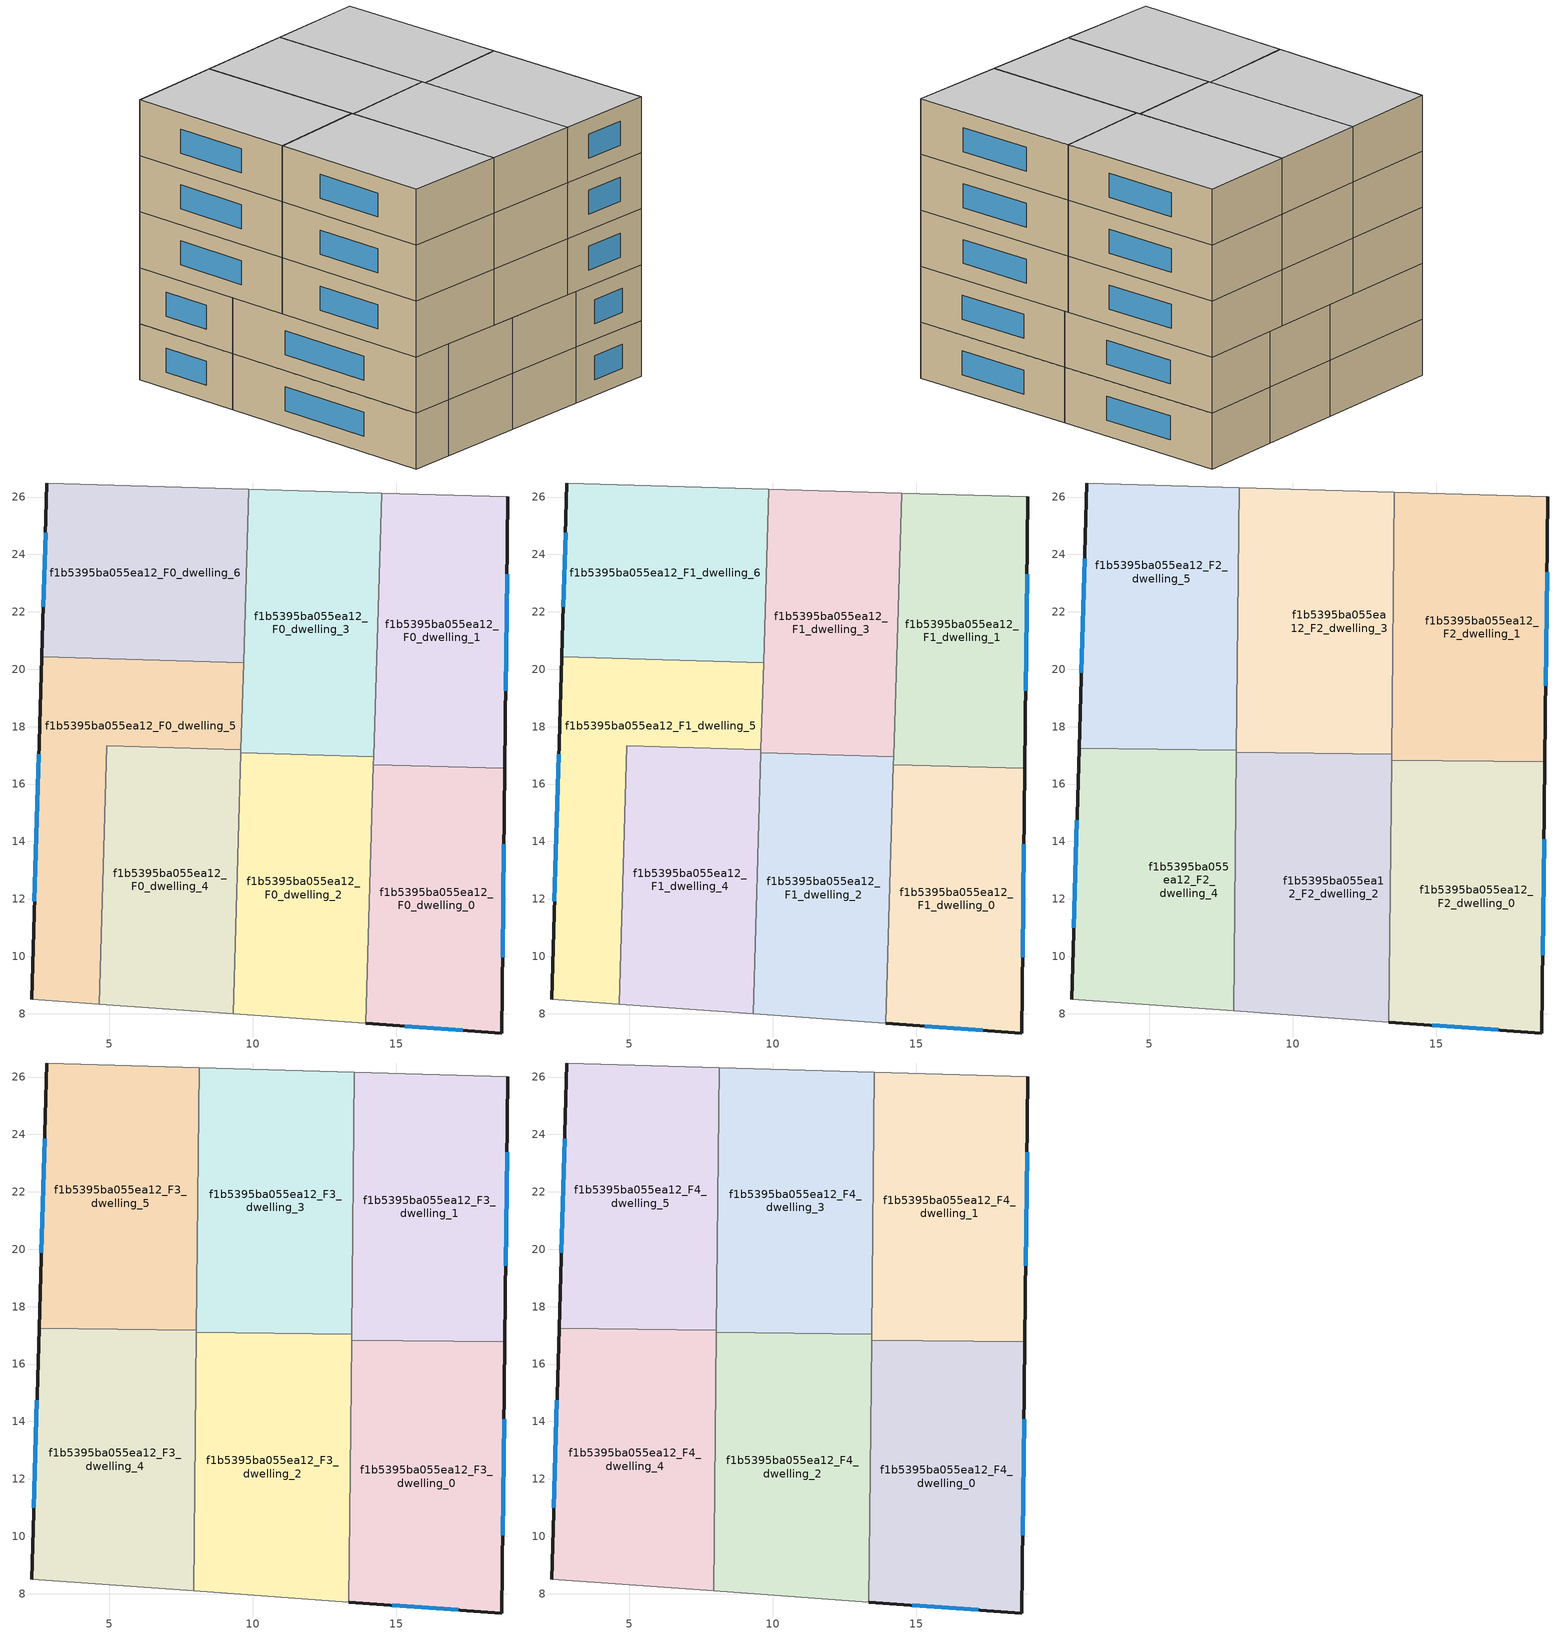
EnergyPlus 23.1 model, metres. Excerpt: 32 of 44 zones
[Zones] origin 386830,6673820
f1b5395ba055ea12_F0_dwelling_0
 floor ground (EU_floor_Construction): 18.78,16.54 18.68,7.33 13.93,7.67 14.2,16.68 z0
 wall outside (EU_wall_Construction): 13.93,7.67 18.68,7.33 18.78,16.54 z0:3
 wall to f1b5395ba055ea12_F0_dwelling_1 (EU_wall_Construction): 18.78,16.54 14.2,16.68 z0:3
 wall to f1b5395ba055ea12_F0_dwelling_2 (EU_wall_Construction): 14.2,16.68 13.93,7.67 z0:3
 window (EU_Window_Construction): 18.71,9.96 18.75,13.91 / 15.29,7.57 17.32,7.42 z0.86:2.14
f1b5395ba055ea12_F0_dwelling_1
 floor ground (EU_floor_Construction): 18.89,26.01 18.78,16.54 14.2,16.68 14.49,26.14 z0
 wall outside (EU_wall_Construction): 18.78,16.54 18.89,26.01 z0:3
 wall adiabatic (EU_wall_Construction): 18.89,26.01 14.49,26.14 z0:3
 wall to f1b5395ba055ea12_F0_dwelling_3 (EU_wall_Construction): 14.49,26.14 14.21,16.95 z0:3
 wall to f1b5395ba055ea12_F0_dwelling_2 (EU_wall_Construction): 14.21,16.95 14.2,16.68 z0:3
 window (EU_Window_Construction): 18.81,19.25 18.86,23.3 z0.86:2.14
f1b5395ba055ea12_F0_dwelling_2
 floor ground (EU_floor_Construction): 14.21,16.95 13.93,7.67 9.31,8 9.59,17.09 z0
 wall to f1b5395ba055ea12_F0_dwelling_3 (EU_wall_Construction): 14.21,16.95 9.59,17.09 z0:3
 wall adiabatic (EU_wall_Construction): 9.31,8 13.93,7.67 z0:3
 wall to f1b5395ba055ea12_F0_dwelling_4 (EU_wall_Construction): 9.59,17.09 9.31,8 z0:3
f1b5395ba055ea12_F0_dwelling_3
 floor ground (EU_floor_Construction): 14.49,26.14 14.21,16.95 9.59,17.09 9.86,26.28 z0
 wall adiabatic (EU_wall_Construction): 14.49,26.14 9.86,26.28 z0:3
 wall to f1b5395ba055ea12_F0_dwelling_6 (EU_wall_Construction): 9.86,26.28 9.68,20.23 z0:3
 wall to f1b5395ba055ea12_F0_dwelling_5 (EU_wall_Construction): 9.68,20.23 9.59,17.19 z0:3
 wall to f1b5395ba055ea12_F0_dwelling_4 (EU_wall_Construction): 9.59,17.19 9.59,17.09 z0:3
f1b5395ba055ea12_F0_dwelling_4
 floor ground (EU_floor_Construction): 9.59,17.19 9.31,8 4.65,8.33 4.91,17.33 z0
 wall to f1b5395ba055ea12_F0_dwelling_5 (EU_wall_Construction): 9.59,17.19 4.91,17.33 4.65,8.33 z0:3
 wall adiabatic (EU_wall_Construction): 4.65,8.33 9.31,8 z0:3
f1b5395ba055ea12_F0_dwelling_5
 floor ground (EU_floor_Construction): 9.68,20.23 9.59,17.19 4.91,17.33 4.65,8.33 2.29,8.5 2.65,20.44 z0
 wall outside (EU_wall_Construction): 2.65,20.44 2.29,8.5 z0:3
 wall adiabatic (EU_wall_Construction): 2.29,8.5 4.65,8.33 z0:3
 wall to f1b5395ba055ea12_F0_dwelling_6 (EU_wall_Construction): 9.68,20.23 2.65,20.44 z0:3
 window (EU_Window_Construction): 2.55,17.03 2.4,11.91 z0.86:2.14
f1b5395ba055ea12_F0_dwelling_6
 floor ground (EU_floor_Construction): 9.86,26.28 9.68,20.23 2.65,20.44 2.83,26.49 z0
 wall outside (EU_wall_Construction): 2.83,26.49 2.65,20.44 z0:3
 wall adiabatic (EU_wall_Construction): 9.86,26.28 2.83,26.49 z0:3
 window (EU_Window_Construction): 2.78,24.76 2.7,22.17 z0.86:2.14
f1b5395ba055ea12_F1_dwelling_0
 floor to f1b5395ba055ea12_F0_dwelling_0 (EU_floor_Construction): 18.78,16.54 18.68,7.33 13.93,7.67 14.2,16.68 z3
 wall outside (EU_wall_Construction): 13.93,7.67 18.68,7.33 18.78,16.54 z3:6
 wall to f1b5395ba055ea12_F1_dwelling_1 (EU_wall_Construction): 18.78,16.54 14.2,16.68 z3:6
 wall to f1b5395ba055ea12_F1_dwelling_2 (EU_wall_Construction): 14.2,16.68 13.93,7.67 z3:6
 window (EU_Window_Construction): 18.71,9.96 18.75,13.91 / 15.29,7.57 17.32,7.42 z3.86:5.14
 ceiling adiabatic (EU_roof_Construction): 18.68,7.33 18.78,16.54 14.2,16.68 13.93,7.67 z6
f1b5395ba055ea12_F1_dwelling_1
 floor to f1b5395ba055ea12_F0_dwelling_1 (EU_floor_Construction): 18.89,26.01 18.78,16.54 14.2,16.68 14.49,26.14 z3
 wall outside (EU_wall_Construction): 18.78,16.54 18.89,26.01 z3:6
 wall adiabatic (EU_wall_Construction): 18.89,26.01 14.49,26.14 z3:6
 wall to f1b5395ba055ea12_F1_dwelling_3 (EU_wall_Construction): 14.49,26.14 14.21,16.95 z3:6
 wall to f1b5395ba055ea12_F1_dwelling_2 (EU_wall_Construction): 14.21,16.95 14.2,16.68 z3:6
 window (EU_Window_Construction): 18.81,19.25 18.86,23.3 z3.86:5.14
 ceiling adiabatic (EU_roof_Construction): 18.78,16.54 18.78,16.78 14.21,16.83 14.2,16.68 z6
f1b5395ba055ea12_F1_dwelling_2
 floor to f1b5395ba055ea12_F0_dwelling_2 (EU_floor_Construction): 14.21,16.95 13.93,7.67 9.31,8 9.59,17.09 z3
 wall to f1b5395ba055ea12_F1_dwelling_3 (EU_wall_Construction): 14.21,16.95 9.59,17.09 z3:6
 wall adiabatic (EU_wall_Construction): 9.31,8 13.93,7.67 z3:6
 wall to f1b5395ba055ea12_F1_dwelling_4 (EU_wall_Construction): 9.59,17.09 9.31,8 z3:6
f1b5395ba055ea12_F1_dwelling_3
 floor to f1b5395ba055ea12_F0_dwelling_3 (EU_floor_Construction): 14.49,26.14 14.21,16.95 9.59,17.09 9.86,26.28 z3
 wall adiabatic (EU_wall_Construction): 14.49,26.14 9.86,26.28 z3:6
 wall to f1b5395ba055ea12_F1_dwelling_6 (EU_wall_Construction): 9.86,26.28 9.68,20.23 z3:6
 wall to f1b5395ba055ea12_F1_dwelling_5 (EU_wall_Construction): 9.68,20.23 9.59,17.19 z3:6
 wall to f1b5395ba055ea12_F1_dwelling_4 (EU_wall_Construction): 9.59,17.19 9.59,17.09 z3:6
f1b5395ba055ea12_F1_dwelling_4
 floor to f1b5395ba055ea12_F0_dwelling_4 (EU_floor_Construction): 9.59,17.19 9.31,8 4.65,8.33 4.91,17.33 z3
 wall to f1b5395ba055ea12_F1_dwelling_5 (EU_wall_Construction): 9.59,17.19 4.91,17.33 4.65,8.33 z3:6
 wall adiabatic (EU_wall_Construction): 4.65,8.33 9.31,8 z3:6
 ceiling adiabatic (EU_roof_Construction): 9.31,8 9.59,17.09 8.04,17.1 7.94,8.1 z6
f1b5395ba055ea12_F1_dwelling_5
 floor to f1b5395ba055ea12_F0_dwelling_5 (EU_floor_Construction): 9.68,20.23 9.59,17.19 4.91,17.33 4.65,8.33 2.29,8.5 2.65,20.44 z3
 wall outside (EU_wall_Construction): 2.65,20.44 2.29,8.5 z3:6
 wall adiabatic (EU_wall_Construction): 2.29,8.5 4.65,8.33 z3:6
 wall to f1b5395ba055ea12_F1_dwelling_6 (EU_wall_Construction): 9.68,20.23 2.65,20.44 z3:6
 window (EU_Window_Construction): 2.55,17.03 2.4,11.91 z3.86:5.14
f1b5395ba055ea12_F1_dwelling_6
 floor to f1b5395ba055ea12_F0_dwelling_6 (EU_floor_Construction): 9.86,26.28 9.68,20.23 2.65,20.44 2.83,26.49 z3
 wall outside (EU_wall_Construction): 2.83,26.49 2.65,20.44 z3:6
 wall adiabatic (EU_wall_Construction): 9.86,26.28 2.83,26.49 z3:6
 window (EU_Window_Construction): 2.78,24.76 2.7,22.17 z3.86:5.14
f1b5395ba055ea12_F2_dwelling_0
 floor to f1b5395ba055ea12_F1_dwelling_2 (EU_floor_Construction): 14.21,16.83 13.93,7.67 13.34,7.71 13.44,16.84 z6
 floor adiabatic (EU_floor_Construction): 18.78,16.78 18.68,7.33 13.93,7.67 14.21,16.83 z6
 wall outside (EU_wall_Construction): 13.34,7.71 18.68,7.33 18.78,16.78 z6:9
 wall to f1b5395ba055ea12_F2_dwelling_1 (EU_wall_Construction): 18.78,16.78 13.44,16.84 z6:9
 wall to f1b5395ba055ea12_F2_dwelling_2 (EU_wall_Construction): 13.44,16.84 13.34,7.71 z6:9
 window (EU_Window_Construction): 14.87,7.6 17.15,7.44 / 18.71,10.03 18.75,14.08 z6.86:8.14
f1b5395ba055ea12_F2_dwelling_1
 floor to f1b5395ba055ea12_F1_dwelling_1 (EU_floor_Construction): 18.89,26.01 18.78,16.78 14.21,16.83 14.49,26.14 z6
 floor to f1b5395ba055ea12_F1_dwelling_3 (EU_floor_Construction): 14.49,26.14 14.21,16.95 13.44,16.97 13.44,17.05 13.54,26.17 z6
 floor to f1b5395ba055ea12_F1_dwelling_2 (EU_floor_Construction): 14.21,16.95 14.21,16.83 13.44,16.84 13.44,16.97 z6
 wall outside (EU_wall_Construction): 18.78,16.78 18.89,26.01 z6:9
 wall adiabatic (EU_wall_Construction): 18.89,26.01 13.54,26.17 z6:9
 wall to f1b5395ba055ea12_F2_dwelling_3 (EU_wall_Construction): 13.54,26.17 13.44,17.05 z6:9
 wall to f1b5395ba055ea12_F2_dwelling_2 (EU_wall_Construction): 13.44,17.05 13.44,16.84 z6:9
 window (EU_Window_Construction): 18.82,19.42 18.86,23.37 z6.86:8.14
f1b5395ba055ea12_F2_dwelling_2
 floor to f1b5395ba055ea12_F1_dwelling_2 (EU_floor_Construction): 13.44,16.97 13.34,7.71 9.31,8 9.59,17.09 9.67,17.09 z6
 floor adiabatic (EU_floor_Construction): 9.59,17.09 9.31,8 7.94,8.1 8.04,17.1 z6
 floor to f1b5395ba055ea12_F1_dwelling_3 (EU_floor_Construction): 13.44,17.05 13.44,16.97 9.67,17.09 z6
 wall adiabatic (EU_wall_Construction): 7.94,8.1 13.34,7.71 z6:9
 wall to f1b5395ba055ea12_F2_dwelling_3 (EU_wall_Construction): 13.44,17.05 8.03,17.11 z6:9
 wall to f1b5395ba055ea12_F2_dwelling_4 (EU_wall_Construction): 8.03,17.11 7.94,8.1 z6:9
f1b5395ba055ea12_F2_dwelling_3
 floor to f1b5395ba055ea12_F1_dwelling_3 (EU_floor_Construction): 13.54,26.17 13.44,17.05 9.67,17.09 9.59,17.09 9.86,26.28 z6
 floor to f1b5395ba055ea12_F1_dwelling_5 (EU_floor_Construction): 9.68,20.23 9.59,17.19 8.04,17.23 8.07,20.28 z6
 floor to f1b5395ba055ea12_F1_dwelling_6 (EU_floor_Construction): 9.86,26.28 9.68,20.23 8.07,20.28 8.13,26.33 z6
 floor to f1b5395ba055ea12_F1_dwelling_4 (EU_floor_Construction): 9.59,17.19 9.59,17.09 8.04,17.1 8.04,17.23 z6
 wall adiabatic (EU_wall_Construction): 13.54,26.17 8.13,26.33 z6:9
 wall to f1b5395ba055ea12_F2_dwelling_5 (EU_wall_Construction): 8.13,26.33 8.04,17.18 z6:9
 wall to f1b5395ba055ea12_F2_dwelling_4 (EU_wall_Construction): 8.04,17.18 8.04,17.1 z6:9
f1b5395ba055ea12_F2_dwelling_4
 floor to f1b5395ba055ea12_F1_dwelling_4 (EU_floor_Construction): 8.04,17.18 7.94,8.1 4.65,8.33 4.91,17.22 z6
 floor to f1b5395ba055ea12_F1_dwelling_5 (EU_floor_Construction): 4.91,17.22 4.65,8.33 2.29,8.5 2.55,17.24 z6
 wall outside (EU_wall_Construction): 2.55,17.24 2.29,8.5 z6:9
 wall adiabatic (EU_wall_Construction): 2.29,8.5 7.94,8.1 z6:9
 wall to f1b5395ba055ea12_F2_dwelling_5 (EU_wall_Construction): 8.04,17.18 2.55,17.24 z6:9
 window (EU_Window_Construction): 2.48,14.74 2.37,11 z6.86:8.14
f1b5395ba055ea12_F2_dwelling_5
 floor to f1b5395ba055ea12_F1_dwelling_5 (EU_floor_Construction): 8.07,20.28 8.04,17.23 4.91,17.33 4.91,17.22 2.55,17.24 2.65,20.44 z6
 floor to f1b5395ba055ea12_F1_dwelling_6 (EU_floor_Construction): 8.13,26.33 8.07,20.28 2.65,20.44 2.83,26.49 z6
 floor to f1b5395ba055ea12_F1_dwelling_4 (EU_floor_Construction): 8.04,17.23 8.04,17.18 4.91,17.22 4.91,17.33 z6
 wall outside (EU_wall_Construction): 2.83,26.49 2.55,17.24 z6:9
 wall adiabatic (EU_wall_Construction): 8.13,26.33 2.83,26.49 z6:9
 window (EU_Window_Construction): 2.75,23.85 2.63,19.88 z6.86:8.14
f1b5395ba055ea12_F3_dwelling_0
 floor to f1b5395ba055ea12_F2_dwelling_0 (EU_floor_Construction): 18.78,16.78 18.68,7.33 13.34,7.71 13.44,16.84 z9
 wall outside (EU_wall_Construction): 13.34,7.71 18.68,7.33 18.78,16.78 z9:12
 wall to f1b5395ba055ea12_F3_dwelling_1 (EU_wall_Construction): 18.78,16.78 13.44,16.84 z9:12
 wall to f1b5395ba055ea12_F3_dwelling_2 (EU_wall_Construction): 13.44,16.84 13.34,7.71 z9:12
 window (EU_Window_Construction): 14.87,7.6 17.15,7.44 / 18.71,10.03 18.75,14.08 z9.86:11.14
f1b5395ba055ea12_F3_dwelling_1
 floor to f1b5395ba055ea12_F2_dwelling_1 (EU_floor_Construction): 18.89,26.01 18.78,16.78 13.44,16.84 13.54,26.17 z9
 wall outside (EU_wall_Construction): 18.78,16.78 18.89,26.01 z9:12
 wall adiabatic (EU_wall_Construction): 18.89,26.01 13.54,26.17 z9:12
 wall to f1b5395ba055ea12_F3_dwelling_3 (EU_wall_Construction): 13.54,26.17 13.44,17.05 z9:12
 wall to f1b5395ba055ea12_F3_dwelling_2 (EU_wall_Construction): 13.44,17.05 13.44,16.84 z9:12
 window (EU_Window_Construction): 18.82,19.42 18.86,23.37 z9.86:11.14
f1b5395ba055ea12_F3_dwelling_2
 floor to f1b5395ba055ea12_F2_dwelling_2 (EU_floor_Construction): 13.44,17.05 13.34,7.71 7.94,8.1 8.03,17.11 z9
 wall adiabatic (EU_wall_Construction): 7.94,8.1 13.34,7.71 z9:12
 wall to f1b5395ba055ea12_F3_dwelling_3 (EU_wall_Construction): 13.44,17.05 8.03,17.11 z9:12
 wall to f1b5395ba055ea12_F3_dwelling_4 (EU_wall_Construction): 8.03,17.11 7.94,8.1 z9:12
f1b5395ba055ea12_F3_dwelling_3
 floor to f1b5395ba055ea12_F2_dwelling_3 (EU_floor_Construction): 13.54,26.17 13.44,17.05 8.03,17.11 8.13,26.33 z9
 wall adiabatic (EU_wall_Construction): 13.54,26.17 8.13,26.33 z9:12
 wall to f1b5395ba055ea12_F3_dwelling_5 (EU_wall_Construction): 8.13,26.33 8.04,17.18 z9:12
 wall to f1b5395ba055ea12_F3_dwelling_4 (EU_wall_Construction): 8.04,17.18 8.04,17.1 z9:12
f1b5395ba055ea12_F3_dwelling_4
 floor to f1b5395ba055ea12_F2_dwelling_4 (EU_floor_Construction): 8.04,17.18 7.94,8.1 2.29,8.5 2.55,17.24 z9
 wall outside (EU_wall_Construction): 2.55,17.24 2.29,8.5 z9:12
 wall adiabatic (EU_wall_Construction): 2.29,8.5 7.94,8.1 z9:12
 wall to f1b5395ba055ea12_F3_dwelling_5 (EU_wall_Construction): 8.04,17.18 2.55,17.24 z9:12
 window (EU_Window_Construction): 2.48,14.74 2.37,11 z9.86:11.14
f1b5395ba055ea12_F3_dwelling_5
 floor to f1b5395ba055ea12_F2_dwelling_5 (EU_floor_Construction): 8.13,26.33 8.04,17.18 2.55,17.24 2.83,26.49 z9
 wall outside (EU_wall_Construction): 2.83,26.49 2.55,17.24 z9:12
 wall adiabatic (EU_wall_Construction): 8.13,26.33 2.83,26.49 z9:12
 window (EU_Window_Construction): 2.75,23.85 2.63,19.88 z9.86:11.14
f1b5395ba055ea12_F4_dwelling_0
 floor to f1b5395ba055ea12_F3_dwelling_0 (EU_floor_Construction): 18.78,16.78 18.68,7.33 13.34,7.71 13.44,16.84 z12
 wall outside (EU_wall_Construction): 13.34,7.71 18.68,7.33 18.78,16.78 z12:15
 wall to f1b5395ba055ea12_F4_dwelling_1 (EU_wall_Construction): 18.78,16.78 13.44,16.84 z12:15
 wall to f1b5395ba055ea12_F4_dwelling_2 (EU_wall_Construction): 13.44,16.84 13.34,7.71 z12:15
 window (EU_Window_Construction): 14.87,7.6 17.15,7.44 / 18.71,10.03 18.75,14.08 z12.86:14.14
 ceiling to f1b5395ba055ea12_F5_dwelling_0 (EU_floor_Construction): 18.68,7.33 18.78,16.78 13.44,16.84 13.34,7.71 z15
f1b5395ba055ea12_F4_dwelling_1
 floor to f1b5395ba055ea12_F3_dwelling_1 (EU_floor_Construction): 18.89,26.01 18.78,16.78 13.44,16.84 13.54,26.17 z12
 wall outside (EU_wall_Construction): 18.78,16.78 18.89,26.01 z12:15
 wall adiabatic (EU_wall_Construction): 18.89,26.01 13.54,26.17 z12:15
 wall to f1b5395ba055ea12_F4_dwelling_3 (EU_wall_Construction): 13.54,26.17 13.44,17.05 z12:15
 wall to f1b5395ba055ea12_F4_dwelling_2 (EU_wall_Construction): 13.44,17.05 13.44,16.84 z12:15
 window (EU_Window_Construction): 18.82,19.42 18.86,23.37 z12.86:14.14
 ceiling to f1b5395ba055ea12_F5_dwelling_1 (EU_floor_Construction): 18.78,16.78 18.89,26.01 13.54,26.17 13.44,16.84 z15
f1b5395ba055ea12_F4_dwelling_2
 floor to f1b5395ba055ea12_F3_dwelling_2 (EU_floor_Construction): 13.44,17.05 13.34,7.71 7.94,8.1 8.03,17.11 z12
 wall adiabatic (EU_wall_Construction): 7.94,8.1 13.34,7.71 z12:15
 wall to f1b5395ba055ea12_F4_dwelling_3 (EU_wall_Construction): 13.44,17.05 8.03,17.11 z12:15
 wall to f1b5395ba055ea12_F4_dwelling_4 (EU_wall_Construction): 8.03,17.11 7.94,8.1 z12:15
 ceiling to f1b5395ba055ea12_F5_dwelling_2 (EU_floor_Construction): 13.34,7.71 13.44,17.05 8.03,17.11 7.94,8.1 z15
f1b5395ba055ea12_F4_dwelling_3
 floor to f1b5395ba055ea12_F3_dwelling_3 (EU_floor_Construction): 13.54,26.17 13.44,17.05 8.03,17.11 8.13,26.33 z12
 wall adiabatic (EU_wall_Construction): 13.54,26.17 8.13,26.33 z12:15
 wall to f1b5395ba055ea12_F4_dwelling_5 (EU_wall_Construction): 8.13,26.33 8.04,17.18 z12:15
 wall to f1b5395ba055ea12_F4_dwelling_4 (EU_wall_Construction): 8.04,17.18 8.04,17.1 z12:15
 ceiling to f1b5395ba055ea12_F5_dwelling_3 (EU_floor_Construction): 13.44,17.05 13.54,26.17 8.13,26.33 8.03,17.11 z15
f1b5395ba055ea12_F4_dwelling_4
 floor to f1b5395ba055ea12_F3_dwelling_4 (EU_floor_Construction): 8.04,17.18 7.94,8.1 2.29,8.5 2.55,17.24 z12
 wall outside (EU_wall_Construction): 2.55,17.24 2.29,8.5 z12:15
 wall adiabatic (EU_wall_Construction): 2.29,8.5 7.94,8.1 z12:15
 wall to f1b5395ba055ea12_F4_dwelling_5 (EU_wall_Construction): 8.04,17.18 2.55,17.24 z12:15
 window (EU_Window_Construction): 2.48,14.74 2.37,11 z12.86:14.14
 ceiling to f1b5395ba055ea12_F5_dwelling_4 (EU_floor_Construction): 7.94,8.1 8.04,17.18 2.55,17.24 2.29,8.5 z15
f1b5395ba055ea12_F4_dwelling_5
 floor to f1b5395ba055ea12_F3_dwelling_5 (EU_floor_Construction): 8.13,26.33 8.04,17.18 2.55,17.24 2.83,26.49 z12
 wall outside (EU_wall_Construction): 2.83,26.49 2.55,17.24 z12:15
 wall adiabatic (EU_wall_Construction): 8.13,26.33 2.83,26.49 z12:15
 window (EU_Window_Construction): 2.75,23.85 2.63,19.88 z12.86:14.14
 ceiling to f1b5395ba055ea12_F5_dwelling_5 (EU_floor_Construction): 8.04,17.18 8.13,26.33 2.83,26.49 2.55,17.24 z15
[Building]
EU S2 Campaign: North Axis=0; Terrain=City; Solar Distribution=FullExterior
[Site:Location]
Helsinki-Vantaa.AP: Latitude=60.317; Longitude=24.963; Time Zone=2; Elevation=54.6
[SizingPeriod:WeatherFileDays]
AnnualSizingPeriod: Begin Month=1; Begin Day of Month=1; End Month=12; End Day of Month=31; Day of Week for Start Day=Monday; Use Weather File Daylight Saving Period=No; Use Weather File Rain and Snow Indicators=No
[MATERIAL]
EU_InternalMass_Material: Roughness=MediumRough; Thickness=0.1; Conductivity=1; Density=1800; Specific Heat=900; Thermal Absorptance=0.9; Solar Absorptance=0.7; Visible Absorptance=0.7
[MATERIAL:NOMASS] Roughness=MediumRough; Thermal Absorptance=0.9; Solar Absorptance=0.7; Visible Absorptance=0.7
Name | Thermal Resistance
EU_wall_NoMass | 1.10183
EU_roof_NoMass; EU_floor_NoMass | 1.70606
[WINDOWMATERIAL:SIMPLEGLAZINGSYSTEM]
EU_Window_SimpleGlazing: UFactor=3.11035; Solar Heat Gain Coefficient=0.8; Visible Transmittance=0.8
[CONSTRUCTION]
EU_wall_Construction: EU_wall_NoMass
EU_roof_Construction: EU_roof_NoMass
EU_floor_Construction: EU_floor_NoMass
EU_Window_Construction: EU_Window_SimpleGlazing
EU_InternalMass_Construction: EU_InternalMass_Material
[ZONE] Type=1; Multiplier=1; Ceiling Height=autocalculate; Floor Area=autocalculate; Part of Total Floor Area=Yes
Name | Volume
f1b5395ba055ea12_F0_dwelling_0; f1b5395ba055ea12_F1_dwelling_0; f1b5395ba055ea12_F0_dwelling_1; f1b5395ba055ea12_F1_dwelling_1 | 127.583
f1b5395ba055ea12_F2_dwelling_0; f1b5395ba055ea12_F3_dwelling_0; f1b5395ba055ea12_F4_dwelling_0 | 148.863
f1b5395ba055ea12_F2_dwelling_1; f1b5395ba055ea12_F3_dwelling_1; f1b5395ba055ea12_F4_dwelling_1 | 148.862
f1b5395ba055ea12_F0_dwelling_2; f1b5395ba055ea12_F1_dwelling_2 | 127.601
f1b5395ba055ea12_F2_dwelling_2; f1b5395ba055ea12_F3_dwelling_2; f1b5395ba055ea12_F4_dwelling_2 | 148.86
f1b5395ba055ea12_F0_dwelling_3; f1b5395ba055ea12_F1_dwelling_3 | 127.59
f1b5395ba055ea12_F2_dwelling_3; f1b5395ba055ea12_F3_dwelling_3; f1b5395ba055ea12_F4_dwelling_3 | 148.855
f1b5395ba055ea12_F0_dwelling_4; f1b5395ba055ea12_F1_dwelling_4; f1b5395ba055ea12_F0_dwelling_5; f1b5395ba055ea12_F1_dwelling_5; f1b5395ba055ea12_F0_dwelling_6; f1b5395ba055ea12_F1_dwelling_6 | 127.592
f1b5395ba055ea12_F2_dwelling_4; f1b5395ba055ea12_F3_dwelling_4; f1b5395ba055ea12_F4_dwelling_4 | 148.875
f1b5395ba055ea12_F2_dwelling_5; f1b5395ba055ea12_F3_dwelling_5; f1b5395ba055ea12_F4_dwelling_5 | 148.87
[INTERNALMASS] Construction=EU_InternalMass_Construction
Name | Zone or ZoneList | Surface Area
f1b5395ba055ea12_F0_dwelling_0_EU_InternalMass | f1b5395ba055ea12_F0_dwelling_0 | 42.5268
f1b5395ba055ea12_F0_dwelling_1_EU_InternalMass | f1b5395ba055ea12_F0_dwelling_1 | 42.5269
f1b5395ba055ea12_F0_dwelling_2_EU_InternalMass | f1b5395ba055ea12_F0_dwelling_2 | 42.5338
f1b5395ba055ea12_F0_dwelling_3_EU_InternalMass | f1b5395ba055ea12_F0_dwelling_3 | 42.5295
f1b5395ba055ea12_F0_dwelling_4_EU_InternalMass | f1b5395ba055ea12_F0_dwelling_4 | 42.5312
f1b5395ba055ea12_F0_dwelling_5_EU_InternalMass | f1b5395ba055ea12_F0_dwelling_5 | 42.5305
f1b5395ba055ea12_F0_dwelling_6_EU_InternalMass | f1b5395ba055ea12_F0_dwelling_6 | 42.5303
f1b5395ba055ea12_F1_dwelling_0_EU_InternalMass | f1b5395ba055ea12_F1_dwelling_0 | 42.5268
f1b5395ba055ea12_F1_dwelling_1_EU_InternalMass | f1b5395ba055ea12_F1_dwelling_1 | 42.5269
f1b5395ba055ea12_F1_dwelling_2_EU_InternalMass | f1b5395ba055ea12_F1_dwelling_2 | 42.5338
f1b5395ba055ea12_F1_dwelling_3_EU_InternalMass | f1b5395ba055ea12_F1_dwelling_3 | 42.5295
f1b5395ba055ea12_F1_dwelling_4_EU_InternalMass | f1b5395ba055ea12_F1_dwelling_4 | 42.5312
f1b5395ba055ea12_F1_dwelling_5_EU_InternalMass | f1b5395ba055ea12_F1_dwelling_5 | 42.5305
f1b5395ba055ea12_F1_dwelling_6_EU_InternalMass | f1b5395ba055ea12_F1_dwelling_6 | 42.5303
f1b5395ba055ea12_F2_dwelling_0_EU_InternalMass | f1b5395ba055ea12_F2_dwelling_0 | 49.6206
f1b5395ba055ea12_F2_dwelling_1_EU_InternalMass | f1b5395ba055ea12_F2_dwelling_1 | 49.6207
f1b5395ba055ea12_F2_dwelling_2_EU_InternalMass | f1b5395ba055ea12_F2_dwelling_2 | 49.6203
f1b5395ba055ea12_F2_dwelling_3_EU_InternalMass | f1b5395ba055ea12_F2_dwelling_3 | 49.6184
f1b5395ba055ea12_F2_dwelling_4_EU_InternalMass | f1b5395ba055ea12_F2_dwelling_4 | 49.625
f1b5395ba055ea12_F2_dwelling_5_EU_InternalMass | f1b5395ba055ea12_F2_dwelling_5 | 49.6233
f1b5395ba055ea12_F3_dwelling_0_EU_InternalMass | f1b5395ba055ea12_F3_dwelling_0 | 49.6206
f1b5395ba055ea12_F3_dwelling_1_EU_InternalMass | f1b5395ba055ea12_F3_dwelling_1 | 49.6207
f1b5395ba055ea12_F3_dwelling_2_EU_InternalMass | f1b5395ba055ea12_F3_dwelling_2 | 49.6203
f1b5395ba055ea12_F3_dwelling_3_EU_InternalMass | f1b5395ba055ea12_F3_dwelling_3 | 49.6184
f1b5395ba055ea12_F3_dwelling_4_EU_InternalMass | f1b5395ba055ea12_F3_dwelling_4 | 49.625
f1b5395ba055ea12_F3_dwelling_5_EU_InternalMass | f1b5395ba055ea12_F3_dwelling_5 | 49.6233
f1b5395ba055ea12_F4_dwelling_0_EU_InternalMass | f1b5395ba055ea12_F4_dwelling_0 | 49.6206
f1b5395ba055ea12_F4_dwelling_1_EU_InternalMass | f1b5395ba055ea12_F4_dwelling_1 | 49.6207
f1b5395ba055ea12_F4_dwelling_2_EU_InternalMass | f1b5395ba055ea12_F4_dwelling_2 | 49.6203
f1b5395ba055ea12_F4_dwelling_3_EU_InternalMass | f1b5395ba055ea12_F4_dwelling_3 | 49.6184
f1b5395ba055ea12_F4_dwelling_4_EU_InternalMass | f1b5395ba055ea12_F4_dwelling_4 | 49.625
f1b5395ba055ea12_F4_dwelling_5_EU_InternalMass | f1b5395ba055ea12_F4_dwelling_5 | 49.6233
[OTHEREQUIPMENT] Fuel Type=Electricity; Design Level Calculation Method=Watts/Area; Power per Zone Floor Area=1; Fraction Latent=0; Fraction Radiant=0; Fraction Lost=0; Carbon Dioxide Generation Rate=0; EndUse Subcategory=EU_Step8_InternalGains
Name | Zone or ZoneList or Space or SpaceList | Schedule
EU_Step8_InternalGain_f1b5395ba055ea12_F0_dwelling_0_f000 | f1b5395ba055ea12_F0_dwelling_0 | EU_Step8_GainSchedule_f1b5395ba055ea12_F0_dwelling_0_f000
EU_Step8_InternalGain_f1b5395ba055ea12_F0_dwelling_1_f000 | f1b5395ba055ea12_F0_dwelling_1 | EU_Step8_GainSchedule_f1b5395ba055ea12_F0_dwelling_1_f000
EU_Step8_InternalGain_f1b5395ba055ea12_F0_dwelling_2_f000 | f1b5395ba055ea12_F0_dwelling_2 | EU_Step8_GainSchedule_f1b5395ba055ea12_F0_dwelling_2_f000
EU_Step8_InternalGain_f1b5395ba055ea12_F0_dwelling_3_f000 | f1b5395ba055ea12_F0_dwelling_3 | EU_Step8_GainSchedule_f1b5395ba055ea12_F0_dwelling_3_f000
EU_Step8_InternalGain_f1b5395ba055ea12_F0_dwelling_4_f000 | f1b5395ba055ea12_F0_dwelling_4 | EU_Step8_GainSchedule_f1b5395ba055ea12_F0_dwelling_4_f000
EU_Step8_InternalGain_f1b5395ba055ea12_F0_dwelling_5_f000 | f1b5395ba055ea12_F0_dwelling_5 | EU_Step8_GainSchedule_f1b5395ba055ea12_F0_dwelling_5_f000
EU_Step8_InternalGain_f1b5395ba055ea12_F0_dwelling_6_f000 | f1b5395ba055ea12_F0_dwelling_6 | EU_Step8_GainSchedule_f1b5395ba055ea12_F0_dwelling_6_f000
EU_Step8_InternalGain_f1b5395ba055ea12_F1_dwelling_0_f000 | f1b5395ba055ea12_F1_dwelling_0 | EU_Step8_GainSchedule_f1b5395ba055ea12_F1_dwelling_0_f000
EU_Step8_InternalGain_f1b5395ba055ea12_F1_dwelling_1_f000 | f1b5395ba055ea12_F1_dwelling_1 | EU_Step8_GainSchedule_f1b5395ba055ea12_F1_dwelling_1_f000
EU_Step8_InternalGain_f1b5395ba055ea12_F1_dwelling_2_f000 | f1b5395ba055ea12_F1_dwelling_2 | EU_Step8_GainSchedule_f1b5395ba055ea12_F1_dwelling_2_f000
EU_Step8_InternalGain_f1b5395ba055ea12_F1_dwelling_3_f000 | f1b5395ba055ea12_F1_dwelling_3 | EU_Step8_GainSchedule_f1b5395ba055ea12_F1_dwelling_3_f000
EU_Step8_InternalGain_f1b5395ba055ea12_F1_dwelling_4_f000 | f1b5395ba055ea12_F1_dwelling_4 | EU_Step8_GainSchedule_f1b5395ba055ea12_F1_dwelling_4_f000
EU_Step8_InternalGain_f1b5395ba055ea12_F1_dwelling_5_f000 | f1b5395ba055ea12_F1_dwelling_5 | EU_Step8_GainSchedule_f1b5395ba055ea12_F1_dwelling_5_f000
EU_Step8_InternalGain_f1b5395ba055ea12_F1_dwelling_6_f000 | f1b5395ba055ea12_F1_dwelling_6 | EU_Step8_GainSchedule_f1b5395ba055ea12_F1_dwelling_6_f000
EU_Step8_InternalGain_f1b5395ba055ea12_F2_dwelling_0_f000 | f1b5395ba055ea12_F2_dwelling_0 | EU_Step8_GainSchedule_f1b5395ba055ea12_F2_dwelling_0_f000
EU_Step8_InternalGain_f1b5395ba055ea12_F2_dwelling_1_f000 | f1b5395ba055ea12_F2_dwelling_1 | EU_Step8_GainSchedule_f1b5395ba055ea12_F2_dwelling_1_f000
EU_Step8_InternalGain_f1b5395ba055ea12_F2_dwelling_2_f000 | f1b5395ba055ea12_F2_dwelling_2 | EU_Step8_GainSchedule_f1b5395ba055ea12_F2_dwelling_2_f000
EU_Step8_InternalGain_f1b5395ba055ea12_F2_dwelling_3_f000 | f1b5395ba055ea12_F2_dwelling_3 | EU_Step8_GainSchedule_f1b5395ba055ea12_F2_dwelling_3_f000
EU_Step8_InternalGain_f1b5395ba055ea12_F2_dwelling_4_f000 | f1b5395ba055ea12_F2_dwelling_4 | EU_Step8_GainSchedule_f1b5395ba055ea12_F2_dwelling_4_f000
EU_Step8_InternalGain_f1b5395ba055ea12_F2_dwelling_5_f000 | f1b5395ba055ea12_F2_dwelling_5 | EU_Step8_GainSchedule_f1b5395ba055ea12_F2_dwelling_5_f000
EU_Step8_InternalGain_f1b5395ba055ea12_F3_dwelling_0_f000 | f1b5395ba055ea12_F3_dwelling_0 | EU_Step8_GainSchedule_f1b5395ba055ea12_F3_dwelling_0_f000
EU_Step8_InternalGain_f1b5395ba055ea12_F3_dwelling_1_f000 | f1b5395ba055ea12_F3_dwelling_1 | EU_Step8_GainSchedule_f1b5395ba055ea12_F3_dwelling_1_f000
EU_Step8_InternalGain_f1b5395ba055ea12_F3_dwelling_2_f000 | f1b5395ba055ea12_F3_dwelling_2 | EU_Step8_GainSchedule_f1b5395ba055ea12_F3_dwelling_2_f000
EU_Step8_InternalGain_f1b5395ba055ea12_F3_dwelling_3_f000 | f1b5395ba055ea12_F3_dwelling_3 | EU_Step8_GainSchedule_f1b5395ba055ea12_F3_dwelling_3_f000
EU_Step8_InternalGain_f1b5395ba055ea12_F3_dwelling_4_f000 | f1b5395ba055ea12_F3_dwelling_4 | EU_Step8_GainSchedule_f1b5395ba055ea12_F3_dwelling_4_f000
EU_Step8_InternalGain_f1b5395ba055ea12_F3_dwelling_5_f000 | f1b5395ba055ea12_F3_dwelling_5 | EU_Step8_GainSchedule_f1b5395ba055ea12_F3_dwelling_5_f000
EU_Step8_InternalGain_f1b5395ba055ea12_F4_dwelling_0_f000 | f1b5395ba055ea12_F4_dwelling_0 | EU_Step8_GainSchedule_f1b5395ba055ea12_F4_dwelling_0_f000
EU_Step8_InternalGain_f1b5395ba055ea12_F4_dwelling_1_f000 | f1b5395ba055ea12_F4_dwelling_1 | EU_Step8_GainSchedule_f1b5395ba055ea12_F4_dwelling_1_f000
EU_Step8_InternalGain_f1b5395ba055ea12_F4_dwelling_2_f000 | f1b5395ba055ea12_F4_dwelling_2 | EU_Step8_GainSchedule_f1b5395ba055ea12_F4_dwelling_2_f000
EU_Step8_InternalGain_f1b5395ba055ea12_F4_dwelling_3_f000 | f1b5395ba055ea12_F4_dwelling_3 | EU_Step8_GainSchedule_f1b5395ba055ea12_F4_dwelling_3_f000
EU_Step8_InternalGain_f1b5395ba055ea12_F4_dwelling_4_f000 | f1b5395ba055ea12_F4_dwelling_4 | EU_Step8_GainSchedule_f1b5395ba055ea12_F4_dwelling_4_f000
EU_Step8_InternalGain_f1b5395ba055ea12_F4_dwelling_5_f000 | f1b5395ba055ea12_F4_dwelling_5 | EU_Step8_GainSchedule_f1b5395ba055ea12_F4_dwelling_5_f000
[ZONEVENTILATION:DESIGNFLOWRATE] Schedule=EU_AlwaysOn; Design Flow Rate Calculation Method=AirChanges/Hour; Air Changes per Hour=0.756316; Ventilation Type=Natural; Fan Pressure Rise=0; Fan Total Efficiency=1; Constant Term Coefficient=1; Temperature Term Coefficient=0; Velocity Term Coefficient=0; Velocity Squared Term Coefficient=0; Minimum Indoor Temperature=-100; Maximum Indoor Temperature=100; Delta Temperature=-100; Minimum Outdoor Temperature=-100; Maximum Outdoor Temperature=100; Maximum Wind Speed=40
Name | Zone or ZoneList or Space or SpaceList
EU_ConstantAir_f1b5395ba055ea12_F0_dwelling_0 | f1b5395ba055ea12_F0_dwelling_0
EU_ConstantAir_f1b5395ba055ea12_F0_dwelling_1 | f1b5395ba055ea12_F0_dwelling_1
EU_ConstantAir_f1b5395ba055ea12_F0_dwelling_2 | f1b5395ba055ea12_F0_dwelling_2
EU_ConstantAir_f1b5395ba055ea12_F0_dwelling_3 | f1b5395ba055ea12_F0_dwelling_3
EU_ConstantAir_f1b5395ba055ea12_F0_dwelling_4 | f1b5395ba055ea12_F0_dwelling_4
EU_ConstantAir_f1b5395ba055ea12_F0_dwelling_5 | f1b5395ba055ea12_F0_dwelling_5
EU_ConstantAir_f1b5395ba055ea12_F0_dwelling_6 | f1b5395ba055ea12_F0_dwelling_6
EU_ConstantAir_f1b5395ba055ea12_F1_dwelling_0 | f1b5395ba055ea12_F1_dwelling_0
EU_ConstantAir_f1b5395ba055ea12_F1_dwelling_1 | f1b5395ba055ea12_F1_dwelling_1
EU_ConstantAir_f1b5395ba055ea12_F1_dwelling_2 | f1b5395ba055ea12_F1_dwelling_2
EU_ConstantAir_f1b5395ba055ea12_F1_dwelling_3 | f1b5395ba055ea12_F1_dwelling_3
EU_ConstantAir_f1b5395ba055ea12_F1_dwelling_4 | f1b5395ba055ea12_F1_dwelling_4
EU_ConstantAir_f1b5395ba055ea12_F1_dwelling_5 | f1b5395ba055ea12_F1_dwelling_5
EU_ConstantAir_f1b5395ba055ea12_F1_dwelling_6 | f1b5395ba055ea12_F1_dwelling_6
EU_ConstantAir_f1b5395ba055ea12_F2_dwelling_0 | f1b5395ba055ea12_F2_dwelling_0
EU_ConstantAir_f1b5395ba055ea12_F2_dwelling_1 | f1b5395ba055ea12_F2_dwelling_1
EU_ConstantAir_f1b5395ba055ea12_F2_dwelling_2 | f1b5395ba055ea12_F2_dwelling_2
EU_ConstantAir_f1b5395ba055ea12_F2_dwelling_3 | f1b5395ba055ea12_F2_dwelling_3
EU_ConstantAir_f1b5395ba055ea12_F2_dwelling_4 | f1b5395ba055ea12_F2_dwelling_4
EU_ConstantAir_f1b5395ba055ea12_F2_dwelling_5 | f1b5395ba055ea12_F2_dwelling_5
EU_ConstantAir_f1b5395ba055ea12_F3_dwelling_0 | f1b5395ba055ea12_F3_dwelling_0
EU_ConstantAir_f1b5395ba055ea12_F3_dwelling_1 | f1b5395ba055ea12_F3_dwelling_1
EU_ConstantAir_f1b5395ba055ea12_F3_dwelling_2 | f1b5395ba055ea12_F3_dwelling_2
EU_ConstantAir_f1b5395ba055ea12_F3_dwelling_3 | f1b5395ba055ea12_F3_dwelling_3
EU_ConstantAir_f1b5395ba055ea12_F3_dwelling_4 | f1b5395ba055ea12_F3_dwelling_4
EU_ConstantAir_f1b5395ba055ea12_F3_dwelling_5 | f1b5395ba055ea12_F3_dwelling_5
EU_ConstantAir_f1b5395ba055ea12_F4_dwelling_0 | f1b5395ba055ea12_F4_dwelling_0
EU_ConstantAir_f1b5395ba055ea12_F4_dwelling_1 | f1b5395ba055ea12_F4_dwelling_1
EU_ConstantAir_f1b5395ba055ea12_F4_dwelling_2 | f1b5395ba055ea12_F4_dwelling_2
EU_ConstantAir_f1b5395ba055ea12_F4_dwelling_3 | f1b5395ba055ea12_F4_dwelling_3
EU_ConstantAir_f1b5395ba055ea12_F4_dwelling_4 | f1b5395ba055ea12_F4_dwelling_4
EU_ConstantAir_f1b5395ba055ea12_F4_dwelling_5 | f1b5395ba055ea12_F4_dwelling_5
[HVACTEMPLATE:THERMOSTAT] Constant Heating Setpoint=20; Constant Cooling Setpoint=50
EU_HeatOnly_f1b5395ba055ea12_F0_dwelling_0; EU_HeatOnly_f1b5395ba055ea12_F0_dwelling_1; EU_HeatOnly_f1b5395ba055ea12_F0_dwelling_2; EU_HeatOnly_f1b5395ba055ea12_F0_dwelling_3; EU_HeatOnly_f1b5395ba055ea12_F0_dwelling_4; EU_HeatOnly_f1b5395ba055ea12_F0_dwelling_5; EU_HeatOnly_f1b5395ba055ea12_F0_dwelling_6; EU_HeatOnly_f1b5395ba055ea12_F1_dwelling_0; EU_HeatOnly_f1b5395ba055ea12_F1_dwelling_1; EU_HeatOnly_f1b5395ba055ea12_F1_dwelling_2; EU_HeatOnly_f1b5395ba055ea12_F1_dwelling_3; EU_HeatOnly_f1b5395ba055ea12_F1_dwelling_4; EU_HeatOnly_f1b5395ba055ea12_F1_dwelling_5; EU_HeatOnly_f1b5395ba055ea12_F1_dwelling_6; EU_HeatOnly_f1b5395ba055ea12_F2_dwelling_0; EU_HeatOnly_f1b5395ba055ea12_F2_dwelling_1; EU_HeatOnly_f1b5395ba055ea12_F2_dwelling_2; EU_HeatOnly_f1b5395ba055ea12_F2_dwelling_3; EU_HeatOnly_f1b5395ba055ea12_F2_dwelling_4; EU_HeatOnly_f1b5395ba055ea12_F2_dwelling_5; EU_HeatOnly_f1b5395ba055ea12_F3_dwelling_0; EU_HeatOnly_f1b5395ba055ea12_F3_dwelling_1; EU_HeatOnly_f1b5395ba055ea12_F3_dwelling_2; EU_HeatOnly_f1b5395ba055ea12_F3_dwelling_3; EU_HeatOnly_f1b5395ba055ea12_F3_dwelling_4; EU_HeatOnly_f1b5395ba055ea12_F3_dwelling_5; EU_HeatOnly_f1b5395ba055ea12_F4_dwelling_0; EU_HeatOnly_f1b5395ba055ea12_F4_dwelling_1; EU_HeatOnly_f1b5395ba055ea12_F4_dwelling_2; EU_HeatOnly_f1b5395ba055ea12_F4_dwelling_3; EU_HeatOnly_f1b5395ba055ea12_F4_dwelling_4; EU_HeatOnly_f1b5395ba055ea12_F4_dwelling_5; EU_HeatOnly_f1b5395ba055ea12_F5_dwelling_0; EU_HeatOnly_f1b5395ba055ea12_F5_dwelling_1; EU_HeatOnly_f1b5395ba055ea12_F5_dwelling_2; EU_HeatOnly_f1b5395ba055ea12_F5_dwelling_3; EU_HeatOnly_f1b5395ba055ea12_F5_dwelling_4; EU_HeatOnly_f1b5395ba055ea12_F5_dwelling_5; EU_HeatOnly_f1b5395ba055ea12_F6_dwelling_0; EU_HeatOnly_f1b5395ba055ea12_F6_dwelling_1; EU_HeatOnly_f1b5395ba055ea12_F6_dwelling_2; EU_HeatOnly_f1b5395ba055ea12_F6_dwelling_3; EU_HeatOnly_f1b5395ba055ea12_F6_dwelling_4; EU_HeatOnly_f1b5395ba055ea12_F6_dwelling_5
[HVACTEMPLATE:ZONE:IDEALLOADSAIRSYSTEM] System Availability Schedule=EU_AlwaysOn; Maximum Heating Supply Air Temperature=50; Minimum Cooling Supply Air Temperature=13; Maximum Heating Supply Air Humidity Ratio=0.0156; Minimum Cooling Supply Air Humidity Ratio=0.0077; Heating Limit=NoLimit; Cooling Limit=NoLimit; Heating Availability Schedule=EU_AlwaysOn; Cooling Availability Schedule=EU_CoolingOff; Dehumidification Control Type=ConstantSensibleHeatRatio; Cooling Sensible Heat Ratio=0.7; Dehumidification Setpoint=60; Humidification Control Type=None; Humidification Setpoint=30; Outdoor Air Method=None; Outdoor Air Flow Rate per Person=0.00944; Outdoor Air Flow Rate per Zone Floor Area=0; Outdoor Air Flow Rate per Zone=0; Demand Controlled Ventilation Type=None; Outdoor Air Economizer Type=NoEconomizer; Heat Recovery Type=None; Sensible Heat Recovery Effectiveness=0.7; Latent Heat Recovery Effectiveness=0.65
Name | Template Thermostat
f1b5395ba055ea12_F0_dwelling_0 | EU_HeatOnly_f1b5395ba055ea12_F0_dwelling_0
f1b5395ba055ea12_F0_dwelling_1 | EU_HeatOnly_f1b5395ba055ea12_F0_dwelling_1
f1b5395ba055ea12_F0_dwelling_2 | EU_HeatOnly_f1b5395ba055ea12_F0_dwelling_2
f1b5395ba055ea12_F0_dwelling_3 | EU_HeatOnly_f1b5395ba055ea12_F0_dwelling_3
f1b5395ba055ea12_F0_dwelling_4 | EU_HeatOnly_f1b5395ba055ea12_F0_dwelling_4
f1b5395ba055ea12_F0_dwelling_5 | EU_HeatOnly_f1b5395ba055ea12_F0_dwelling_5
f1b5395ba055ea12_F0_dwelling_6 | EU_HeatOnly_f1b5395ba055ea12_F0_dwelling_6
f1b5395ba055ea12_F1_dwelling_0 | EU_HeatOnly_f1b5395ba055ea12_F1_dwelling_0
f1b5395ba055ea12_F1_dwelling_1 | EU_HeatOnly_f1b5395ba055ea12_F1_dwelling_1
f1b5395ba055ea12_F1_dwelling_2 | EU_HeatOnly_f1b5395ba055ea12_F1_dwelling_2
f1b5395ba055ea12_F1_dwelling_3 | EU_HeatOnly_f1b5395ba055ea12_F1_dwelling_3
f1b5395ba055ea12_F1_dwelling_4 | EU_HeatOnly_f1b5395ba055ea12_F1_dwelling_4
f1b5395ba055ea12_F1_dwelling_5 | EU_HeatOnly_f1b5395ba055ea12_F1_dwelling_5
f1b5395ba055ea12_F1_dwelling_6 | EU_HeatOnly_f1b5395ba055ea12_F1_dwelling_6
f1b5395ba055ea12_F2_dwelling_0 | EU_HeatOnly_f1b5395ba055ea12_F2_dwelling_0
f1b5395ba055ea12_F2_dwelling_1 | EU_HeatOnly_f1b5395ba055ea12_F2_dwelling_1
f1b5395ba055ea12_F2_dwelling_2 | EU_HeatOnly_f1b5395ba055ea12_F2_dwelling_2
f1b5395ba055ea12_F2_dwelling_3 | EU_HeatOnly_f1b5395ba055ea12_F2_dwelling_3
f1b5395ba055ea12_F2_dwelling_4 | EU_HeatOnly_f1b5395ba055ea12_F2_dwelling_4
f1b5395ba055ea12_F2_dwelling_5 | EU_HeatOnly_f1b5395ba055ea12_F2_dwelling_5
f1b5395ba055ea12_F3_dwelling_0 | EU_HeatOnly_f1b5395ba055ea12_F3_dwelling_0
f1b5395ba055ea12_F3_dwelling_1 | EU_HeatOnly_f1b5395ba055ea12_F3_dwelling_1
f1b5395ba055ea12_F3_dwelling_2 | EU_HeatOnly_f1b5395ba055ea12_F3_dwelling_2
f1b5395ba055ea12_F3_dwelling_3 | EU_HeatOnly_f1b5395ba055ea12_F3_dwelling_3
f1b5395ba055ea12_F3_dwelling_4 | EU_HeatOnly_f1b5395ba055ea12_F3_dwelling_4
f1b5395ba055ea12_F3_dwelling_5 | EU_HeatOnly_f1b5395ba055ea12_F3_dwelling_5
f1b5395ba055ea12_F4_dwelling_0 | EU_HeatOnly_f1b5395ba055ea12_F4_dwelling_0
f1b5395ba055ea12_F4_dwelling_1 | EU_HeatOnly_f1b5395ba055ea12_F4_dwelling_1
f1b5395ba055ea12_F4_dwelling_2 | EU_HeatOnly_f1b5395ba055ea12_F4_dwelling_2
f1b5395ba055ea12_F4_dwelling_3 | EU_HeatOnly_f1b5395ba055ea12_F4_dwelling_3
f1b5395ba055ea12_F4_dwelling_4 | EU_HeatOnly_f1b5395ba055ea12_F4_dwelling_4
f1b5395ba055ea12_F4_dwelling_5 | EU_HeatOnly_f1b5395ba055ea12_F4_dwelling_5
[SIZING:ZONE] Zone Cooling Design Supply Air Temperature Input Method=SupplyAirTemperature; Zone Cooling Design Supply Air Temperature=13; Zone Heating Design Supply Air Temperature Input Method=SupplyAirTemperature; Zone Heating Design Supply Air Temperature=50; Zone Cooling Design Supply Air Humidity Ratio=0.008; Zone Heating Design Supply Air Humidity Ratio=0.008; Cooling Design Air Flow Method=DesignDay; Cooling Design Air Flow Rate=0; Cooling Minimum Air Flow per Zone Floor Area=0.000762; Cooling Minimum Air Flow=0; Cooling Minimum Air Flow Fraction=0.2; Heating Design Air Flow Method=DesignDay; Heating Design Air Flow Rate=0; Heating Maximum Air Flow per Zone Floor Area=0.002032; Heating Maximum Air Flow=0.141576; Heating Maximum Air Flow Fraction=0.3; Account for Dedicated Outdoor Air System=No; Dedicated Outdoor Air System Control Strategy=NeutralSupplyAir; Dedicated Outdoor Air Low Setpoint Temperature for Design=autosize; Dedicated Outdoor Air High Setpoint Temperature for Design=autosize; Zone Load Sizing Method=Sensible Load Only No Latent Load; Zone Latent Cooling Design Supply Air Humidity Ratio Input Method=HumidityRatioDifference; Zone Cooling Design Supply Air Humidity Ratio Difference=0.005; Zone Latent Heating Design Supply Air Humidity Ratio Input Method=HumidityRatioDifference; Zone Humidification Design Supply Air Humidity Ratio Difference=0.005
f1b5395ba055ea12_F0_dwelling_0; f1b5395ba055ea12_F0_dwelling_1; f1b5395ba055ea12_F0_dwelling_2; f1b5395ba055ea12_F0_dwelling_3; f1b5395ba055ea12_F0_dwelling_4; f1b5395ba055ea12_F0_dwelling_5; f1b5395ba055ea12_F0_dwelling_6; f1b5395ba055ea12_F1_dwelling_0; f1b5395ba055ea12_F1_dwelling_1; f1b5395ba055ea12_F1_dwelling_2; f1b5395ba055ea12_F1_dwelling_3; f1b5395ba055ea12_F1_dwelling_4; f1b5395ba055ea12_F1_dwelling_5; f1b5395ba055ea12_F1_dwelling_6; f1b5395ba055ea12_F2_dwelling_0; f1b5395ba055ea12_F2_dwelling_1; f1b5395ba055ea12_F2_dwelling_2; f1b5395ba055ea12_F2_dwelling_3; f1b5395ba055ea12_F2_dwelling_4; f1b5395ba055ea12_F2_dwelling_5; f1b5395ba055ea12_F3_dwelling_0; f1b5395ba055ea12_F3_dwelling_1; f1b5395ba055ea12_F3_dwelling_2; f1b5395ba055ea12_F3_dwelling_3; f1b5395ba055ea12_F3_dwelling_4; f1b5395ba055ea12_F3_dwelling_5; f1b5395ba055ea12_F4_dwelling_0; f1b5395ba055ea12_F4_dwelling_1; f1b5395ba055ea12_F4_dwelling_2; f1b5395ba055ea12_F4_dwelling_3; f1b5395ba055ea12_F4_dwelling_4; f1b5395ba055ea12_F4_dwelling_5
[SCHEDULE:CONSTANT]
Name | Hourly Value
EU_AlwaysOn | 1
EU_CoolingOff | 0
[SCHEDULE:FILE] Column Number=1; Rows to Skip at Top=0; Number of Hours of Data=8760; Column Separator=Comma; Interpolate to Timestep=No; Minutes per Item=60; Adjust Schedule for Daylight Savings=Yes
Name | File
EU_Step8_GainSchedule_f1b5395ba055ea12_F0_dwelling_0_f000 | ../../schedules/f1b5395ba055ea12/f1b5395ba055ea12_F0_dwelling_0_f000_gain.csv
EU_Step8_GainSchedule_f1b5395ba055ea12_F0_dwelling_1_f000 | ../../schedules/f1b5395ba055ea12/f1b5395ba055ea12_F0_dwelling_1_f000_gain.csv
EU_Step8_GainSchedule_f1b5395ba055ea12_F0_dwelling_2_f000 | ../../schedules/f1b5395ba055ea12/f1b5395ba055ea12_F0_dwelling_2_f000_gain.csv
EU_Step8_GainSchedule_f1b5395ba055ea12_F0_dwelling_3_f000 | ../../schedules/f1b5395ba055ea12/f1b5395ba055ea12_F0_dwelling_3_f000_gain.csv
EU_Step8_GainSchedule_f1b5395ba055ea12_F0_dwelling_4_f000 | ../../schedules/f1b5395ba055ea12/f1b5395ba055ea12_F0_dwelling_4_f000_gain.csv
EU_Step8_GainSchedule_f1b5395ba055ea12_F0_dwelling_5_f000 | ../../schedules/f1b5395ba055ea12/f1b5395ba055ea12_F0_dwelling_5_f000_gain.csv
EU_Step8_GainSchedule_f1b5395ba055ea12_F0_dwelling_6_f000 | ../../schedules/f1b5395ba055ea12/f1b5395ba055ea12_F0_dwelling_6_f000_gain.csv
EU_Step8_GainSchedule_f1b5395ba055ea12_F1_dwelling_0_f000 | ../../schedules/f1b5395ba055ea12/f1b5395ba055ea12_F1_dwelling_0_f000_gain.csv
EU_Step8_GainSchedule_f1b5395ba055ea12_F1_dwelling_1_f000 | ../../schedules/f1b5395ba055ea12/f1b5395ba055ea12_F1_dwelling_1_f000_gain.csv
EU_Step8_GainSchedule_f1b5395ba055ea12_F1_dwelling_2_f000 | ../../schedules/f1b5395ba055ea12/f1b5395ba055ea12_F1_dwelling_2_f000_gain.csv
EU_Step8_GainSchedule_f1b5395ba055ea12_F1_dwelling_3_f000 | ../../schedules/f1b5395ba055ea12/f1b5395ba055ea12_F1_dwelling_3_f000_gain.csv
EU_Step8_GainSchedule_f1b5395ba055ea12_F1_dwelling_4_f000 | ../../schedules/f1b5395ba055ea12/f1b5395ba055ea12_F1_dwelling_4_f000_gain.csv
EU_Step8_GainSchedule_f1b5395ba055ea12_F1_dwelling_5_f000 | ../../schedules/f1b5395ba055ea12/f1b5395ba055ea12_F1_dwelling_5_f000_gain.csv
EU_Step8_GainSchedule_f1b5395ba055ea12_F1_dwelling_6_f000 | ../../schedules/f1b5395ba055ea12/f1b5395ba055ea12_F1_dwelling_6_f000_gain.csv
EU_Step8_GainSchedule_f1b5395ba055ea12_F2_dwelling_0_f000 | ../../schedules/f1b5395ba055ea12/f1b5395ba055ea12_F2_dwelling_0_f000_gain.csv
EU_Step8_GainSchedule_f1b5395ba055ea12_F2_dwelling_1_f000 | ../../schedules/f1b5395ba055ea12/f1b5395ba055ea12_F2_dwelling_1_f000_gain.csv
EU_Step8_GainSchedule_f1b5395ba055ea12_F2_dwelling_2_f000 | ../../schedules/f1b5395ba055ea12/f1b5395ba055ea12_F2_dwelling_2_f000_gain.csv
EU_Step8_GainSchedule_f1b5395ba055ea12_F2_dwelling_3_f000 | ../../schedules/f1b5395ba055ea12/f1b5395ba055ea12_F2_dwelling_3_f000_gain.csv
EU_Step8_GainSchedule_f1b5395ba055ea12_F2_dwelling_4_f000 | ../../schedules/f1b5395ba055ea12/f1b5395ba055ea12_F2_dwelling_4_f000_gain.csv
EU_Step8_GainSchedule_f1b5395ba055ea12_F2_dwelling_5_f000 | ../../schedules/f1b5395ba055ea12/f1b5395ba055ea12_F2_dwelling_5_f000_gain.csv
EU_Step8_GainSchedule_f1b5395ba055ea12_F3_dwelling_0_f000 | ../../schedules/f1b5395ba055ea12/f1b5395ba055ea12_F3_dwelling_0_f000_gain.csv
EU_Step8_GainSchedule_f1b5395ba055ea12_F3_dwelling_1_f000 | ../../schedules/f1b5395ba055ea12/f1b5395ba055ea12_F3_dwelling_1_f000_gain.csv
EU_Step8_GainSchedule_f1b5395ba055ea12_F3_dwelling_2_f000 | ../../schedules/f1b5395ba055ea12/f1b5395ba055ea12_F3_dwelling_2_f000_gain.csv
EU_Step8_GainSchedule_f1b5395ba055ea12_F3_dwelling_3_f000 | ../../schedules/f1b5395ba055ea12/f1b5395ba055ea12_F3_dwelling_3_f000_gain.csv
EU_Step8_GainSchedule_f1b5395ba055ea12_F3_dwelling_4_f000 | ../../schedules/f1b5395ba055ea12/f1b5395ba055ea12_F3_dwelling_4_f000_gain.csv
EU_Step8_GainSchedule_f1b5395ba055ea12_F3_dwelling_5_f000 | ../../schedules/f1b5395ba055ea12/f1b5395ba055ea12_F3_dwelling_5_f000_gain.csv
EU_Step8_GainSchedule_f1b5395ba055ea12_F4_dwelling_0_f000 | ../../schedules/f1b5395ba055ea12/f1b5395ba055ea12_F4_dwelling_0_f000_gain.csv
EU_Step8_GainSchedule_f1b5395ba055ea12_F4_dwelling_1_f000 | ../../schedules/f1b5395ba055ea12/f1b5395ba055ea12_F4_dwelling_1_f000_gain.csv
EU_Step8_GainSchedule_f1b5395ba055ea12_F4_dwelling_2_f000 | ../../schedules/f1b5395ba055ea12/f1b5395ba055ea12_F4_dwelling_2_f000_gain.csv
EU_Step8_GainSchedule_f1b5395ba055ea12_F4_dwelling_3_f000 | ../../schedules/f1b5395ba055ea12/f1b5395ba055ea12_F4_dwelling_3_f000_gain.csv
EU_Step8_GainSchedule_f1b5395ba055ea12_F4_dwelling_4_f000 | ../../schedules/f1b5395ba055ea12/f1b5395ba055ea12_F4_dwelling_4_f000_gain.csv
EU_Step8_GainSchedule_f1b5395ba055ea12_F4_dwelling_5_f000 | ../../schedules/f1b5395ba055ea12/f1b5395ba055ea12_F4_dwelling_5_f000_gain.csv
